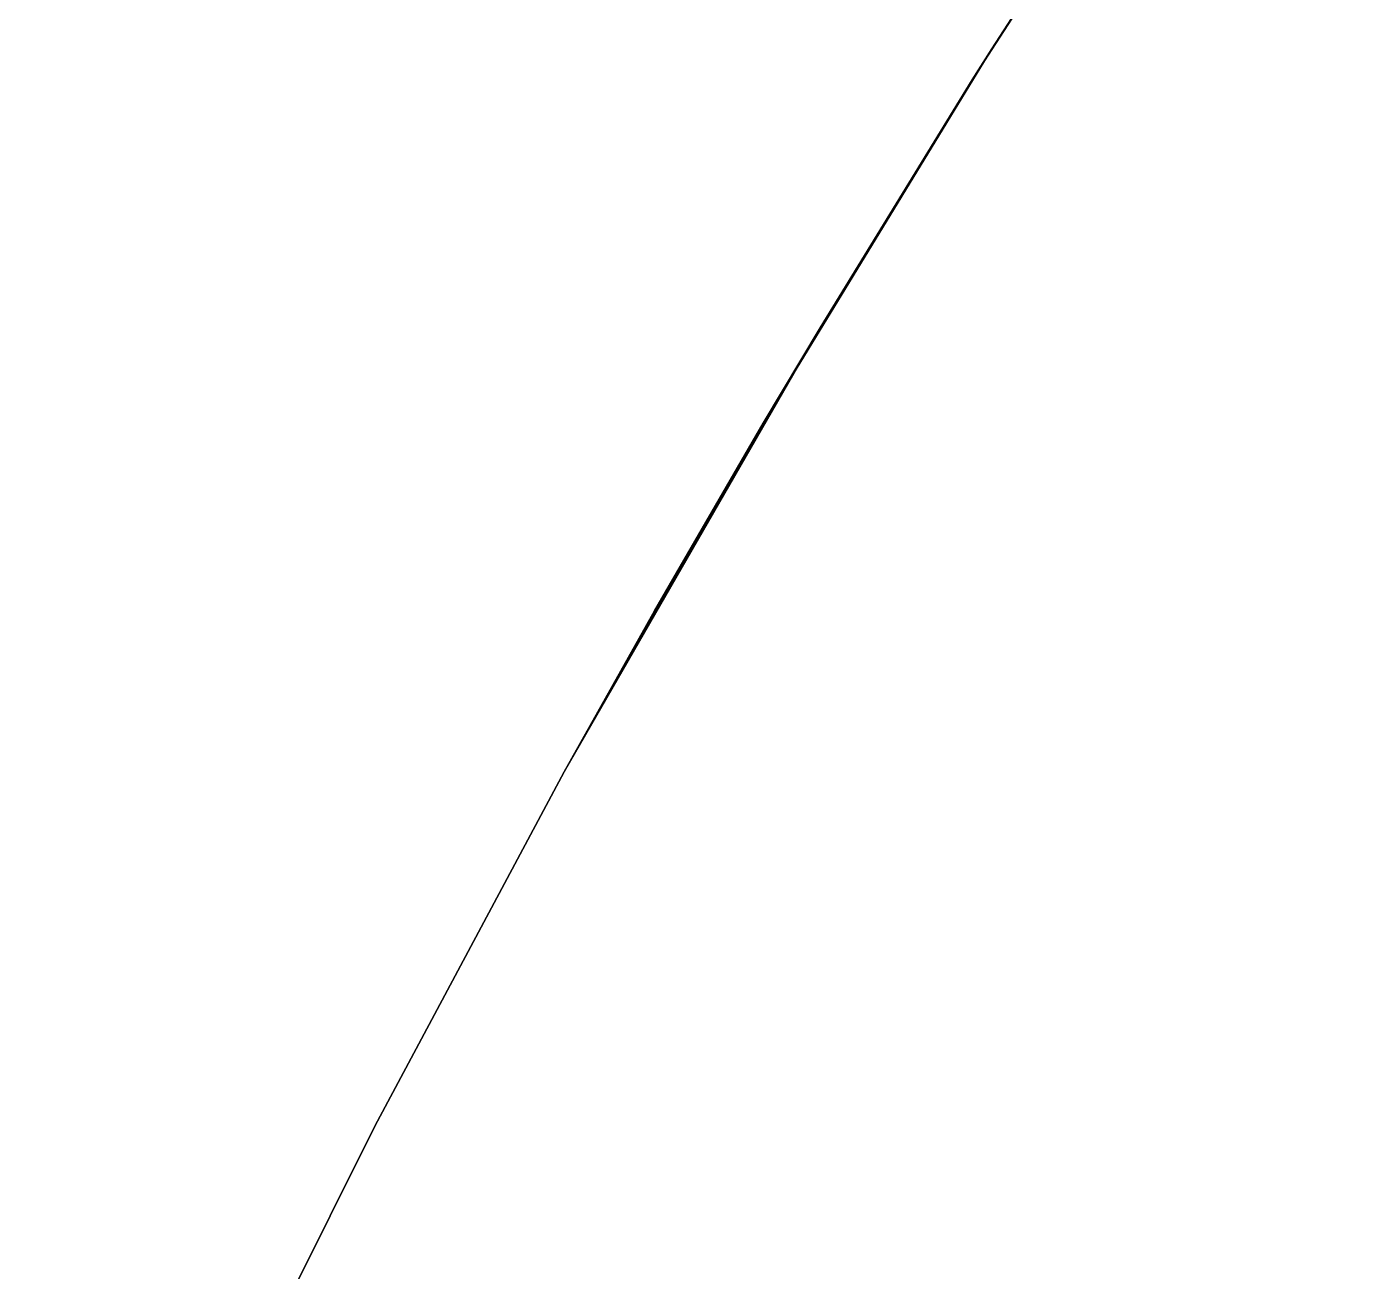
# Model space of a CAD drawing. Header units: metres. Extents: x -17.5 to 17.5, y -17.5 to 17.5.
# Drawn here: x -15.974 to -14.353, y 7.853 to 9.372 of the extents above; entities that cross this region are included whole.
import ezdxf

# ---------------------------------------------------------------- set-up
doc = ezdxf.new("R2010")
doc.units = ezdxf.units.M

msp = doc.modelspace()

# ---------------------------------------------------------------- meshes
at = {"layer": '10', "color": 1}
mesh = msp.add_polyface(dxfattribs=at)
corners = [(-14.5534, 9.7184, -20), (-14.8199, 9.307, -20), (-14.5534, 9.7184, -19.5), (-14.8199, 9.307, -19.5), (-14.5534, 9.7184, -19), (-14.8199, 9.307, -19), (-14.5534, 9.7184, -18.5), (-14.8199, 9.307, -18.5), (-14.5534, 9.7184, -18), (-14.8199, 9.307, -18), (-14.5534, 9.7184, -17.5), (-14.8199, 9.307, -17.5), (-14.5534, 9.7184, -17), (-14.8199, 9.307, -17), (-14.5534, 9.7184, -16.5), (-14.8199, 9.307, -16.5), (-14.5534, 9.7184, -16), (-14.5784, 9.6809, -15.5), (-14.5784, 9.6809, -15), (-14.3534, 10.0115, -15), (-14.5784, 9.6809, -14.5), (-14.3534, 10.0115, -14.5), (-14.5784, 9.6809, -14), (-14.3534, 10.0115, -14), (-14.5784, 9.6809, -13.5), (-14.3534, 10.0115, -13.5), (-14.5784, 9.6809, -13), (-14.3534, 10.0115, -13), (-14.5784, 9.6809, -12.5), (-14.3534, 10.0115, -12.5), (-14.5784, 9.6809, -12), (-14.3534, 10.0115, -12), (-14.5784, 9.6809, -11.5), (-14.3534, 10.0115, -11.5), (-14.5784, 9.6809, -11), (-14.3534, 10.0115, -11), (-14.5784, 9.6809, -10.5), (-14.3534, 10.0115, -10.5), (-14.5784, 9.6809, -10), (-14.3534, 10.0115, -10), (-14.5784, 9.6809, -9.5), (-14.3534, 10.0115, -9.5), (-14.5784, 9.6809, -9), (-14.3534, 10.0115, -9), (-14.5784, 9.6809, -8.5), (-14.3534, 10.0115, -8.5), (-14.5784, 9.6809, -8), (-14.3534, 10.0115, -8), (-14.5784, 9.6809, -7.5), (-14.3534, 10.0115, -7.5), (-14.5784, 9.6809, -7), (-14.3534, 10.0115, -7), (-14.5784, 9.6809, -6.5), (-14.3534, 10.0115, -6.5), (-14.5784, 9.6809, -6), (-14.3534, 10.0115, -6), (-14.5784, 9.6809, -5.5), (-14.3534, 10.0115, -5.5), (-14.5784, 9.6809, -5), (-14.3534, 10.0115, -5), (-14.5784, 9.6809, -4.5), (-14.3534, 10.0115, -4.5), (-14.5784, 9.6809, -4), (-14.3534, 10.0115, -4), (-14.5784, 9.6809, -3.5), (-14.3534, 10.0115, -3.5), (-14.5784, 9.6809, -3), (-14.3534, 10.0115, -3), (-14.5784, 9.6809, -2.5), (-14.3534, 10.0115, -2.5), (-14.5784, 9.6809, -2), (-14.3534, 10.0115, -2), (-14.5784, 9.6809, 5.5), (-14.7959, 9.3451, 5.5), (-14.5784, 9.6809, 6), (-14.7959, 9.3451, 6), (-14.5784, 9.6809, 6.5), (-14.7959, 9.3451, 6.5), (-14.5784, 9.6809, 7), (-14.7959, 9.3451, 7), (-14.5784, 9.6809, 7.5), (-14.7959, 9.3451, 7.5), (-14.5784, 9.6809, 8), (-14.7959, 9.3451, 8), (-14.5784, 9.6809, 8.5), (-14.7959, 9.3451, 8.5), (-14.5784, 9.6809, 9), (-14.7959, 9.3451, 9), (-14.5784, 9.6809, 9.5), (-14.7959, 9.3451, 9.5), (-14.5784, 9.6809, 10), (-14.7959, 9.3451, 10), (-14.5784, 9.6809, 10.5), (-14.7959, 9.3451, 10.5), (-14.5784, 9.6809, 11), (-14.7959, 9.3451, 11), (-14.5784, 9.6809, 11.5), (-14.7959, 9.3451, 11.5), (-14.5784, 9.6809, 12), (-14.7959, 9.3451, 12), (-14.5784, 9.6809, 12.5), (-14.7959, 9.3451, 12.5), (-14.5784, 9.6809, 13), (-14.7959, 9.3451, 13), (-14.5784, 9.6809, 13.5), (-14.7959, 9.3451, 13.5), (-14.5784, 9.6809, 14), (-14.7959, 9.3451, 14), (-14.5784, 9.6809, 14.5), (-14.7959, 9.3451, 14.5), (-14.5784, 9.6809, 15), (-14.7959, 9.3451, 15), (-14.5784, 9.6809, 15.5), (-14.5534, 9.7184, 16), (-14.8199, 9.307, 16), (-14.5534, 9.7184, 16.5), (-14.8199, 9.307, 16.5), (-14.5534, 9.7184, 17), (-14.8199, 9.307, 17), (-14.5534, 9.7184, 17.5), (-14.8199, 9.307, 17.5), (-14.5534, 9.7184, 18), (-14.8199, 9.307, 18), (-14.5534, 9.7184, 18.5), (-14.8199, 9.307, 18.5), (-14.5534, 9.7184, 19), (-14.8199, 9.307, 19), (-14.5534, 9.7184, 19.5), (-14.8199, 9.307, 19.5), (-14.5534, 9.7184, 20), (-14.7959, 9.3451, 15.5)]
mesh.append_faces([[corners[k] for k in face] for face in [(0, 1, 2), (2, 3, 4), (4, 5, 6), (6, 7, 8), (8, 9, 10), (10, 11, 12), (12, 13, 14), (14, 15, 16), (17, 18, 19), (18, 20, 21), (20, 22, 23), (22, 24, 25), (24, 26, 27), (26, 28, 29), (28, 30, 31), (30, 32, 33), (32, 34, 35), (34, 36, 37), (36, 38, 39), (38, 40, 41), (40, 42, 43), (42, 44, 45), (44, 46, 47), (46, 48, 49), (48, 50, 51), (50, 52, 53), (52, 54, 55), (54, 56, 57), (56, 58, 59), (58, 60, 61), (60, 62, 63), (62, 64, 65), (64, 66, 67), (66, 68, 69), (68, 70, 71), (72, 73, 74), (74, 75, 76), (76, 77, 78), (78, 79, 80), (80, 81, 82), (82, 83, 84), (84, 85, 86), (86, 87, 88), (88, 89, 90), (90, 91, 92), (92, 93, 94), (94, 95, 96), (96, 97, 98), (98, 99, 100), (100, 101, 102), (102, 103, 104), (104, 105, 106), (106, 107, 108), (108, 109, 110), (110, 111, 112), (113, 114, 115), (115, 116, 117), (117, 118, 119), (119, 120, 121), (121, 122, 123), (123, 124, 125), (125, 126, 127), (127, 128, 129), (112, 130, 113)]], dxfattribs={"color": 1})
mesh = msp.add_polyface(dxfattribs=at)
corners = [(-14.8199, 9.307, -20), (-14.8199, 9.307, -19.5), (-14.5534, 9.7184, -19.5), (-14.8199, 9.307, -19), (-14.5534, 9.7184, -19), (-14.8199, 9.307, -18.5), (-14.5534, 9.7184, -18.5), (-14.8199, 9.307, -18), (-14.5534, 9.7184, -18), (-14.8199, 9.307, -17.5), (-14.5534, 9.7184, -17.5), (-14.8199, 9.307, -17), (-14.5534, 9.7184, -17), (-14.8199, 9.307, -16.5), (-14.5534, 9.7184, -16.5), (-14.8199, 9.307, -16), (-14.5534, 9.7184, -16), (-14.7959, 9.3451, -15.5), (-14.7959, 9.3451, -15), (-14.5784, 9.6809, -15), (-14.7959, 9.3451, -14.5), (-14.5784, 9.6809, -14.5), (-14.7959, 9.3451, -14), (-14.5784, 9.6809, -14), (-14.7959, 9.3451, -13.5), (-14.5784, 9.6809, -13.5), (-14.7959, 9.3451, -13), (-14.5784, 9.6809, -13), (-14.7959, 9.3451, -12.5), (-14.5784, 9.6809, -12.5), (-14.7959, 9.3451, -12), (-14.5784, 9.6809, -12), (-14.7959, 9.3451, -11.5), (-14.5784, 9.6809, -11.5), (-14.7959, 9.3451, -11), (-14.5784, 9.6809, -11), (-14.7959, 9.3451, -10.5), (-14.5784, 9.6809, -10.5), (-14.7959, 9.3451, -10), (-14.5784, 9.6809, -10), (-14.7959, 9.3451, -9.5), (-14.5784, 9.6809, -9.5), (-14.7959, 9.3451, -9), (-14.5784, 9.6809, -9), (-14.7959, 9.3451, -8.5), (-14.5784, 9.6809, -8.5), (-14.7959, 9.3451, -8), (-14.5784, 9.6809, -8), (-14.7959, 9.3451, -7.5), (-14.5784, 9.6809, -7.5), (-14.7959, 9.3451, -7), (-14.5784, 9.6809, -7), (-14.7959, 9.3451, -6.5), (-14.5784, 9.6809, -6.5), (-14.7959, 9.3451, -6), (-14.5784, 9.6809, -6), (-14.7959, 9.3451, -5.5), (-14.5784, 9.6809, -5.5), (-14.7959, 9.3451, -5), (-14.5784, 9.6809, -5), (-14.7959, 9.3451, -4.5), (-14.5784, 9.6809, -4.5), (-14.7959, 9.3451, -4), (-14.5784, 9.6809, -4), (-14.7959, 9.3451, -3.5), (-14.5784, 9.6809, -3.5), (-14.7959, 9.3451, -3), (-14.5784, 9.6809, -3), (-14.7959, 9.3451, -2.5), (-14.5784, 9.6809, -2.5), (-14.7959, 9.3451, -2), (-14.5784, 9.6809, -2), (-14.7959, 9.3451, -1.5), (-14.5784, 9.6809, -1.5), (-14.7959, 9.3451, -1), (-14.5784, 9.6809, -1), (-14.7959, 9.3451, -0.5), (-14.5784, 9.6809, -0.5), (-14.7959, 9.3451), (-14.5784, 9.6809), (-14.7959, 9.3451, 0.5), (-14.5784, 9.6809, 0.5), (-14.7959, 9.3451, 1), (-14.5784, 9.6809, 1), (-14.7959, 9.3451, 1.5), (-14.5784, 9.6809, 1.5), (-14.7959, 9.3451, 2), (-14.5784, 9.6809, 2), (-14.7959, 9.3451, 2.5), (-14.5784, 9.6809, 2.5), (-14.7959, 9.3451, 3), (-14.5784, 9.6809, 3), (-14.7959, 9.3451, 3.5), (-14.5784, 9.6809, 3.5), (-14.7959, 9.3451, 4), (-14.5784, 9.6809, 4), (-14.7959, 9.3451, 4.5), (-14.5784, 9.6809, 4.5), (-14.7959, 9.3451, 12.5), (-15.0056, 9.0045, 12.5), (-14.7959, 9.3451, 13), (-15.0056, 9.0045, 13), (-14.7959, 9.3451, 13.5), (-15.0056, 9.0045, 13.5), (-14.7959, 9.3451, 14), (-15.0056, 9.0045, 14), (-14.7959, 9.3451, 14.5), (-15.0056, 9.0045, 14.5), (-14.7959, 9.3451, 15), (-15.0056, 9.0045, 15), (-14.7959, 9.3451, 15.5), (-14.8199, 9.307, 16), (-14.8199, 9.307, 16.5), (-14.5534, 9.7184, 16.5), (-14.8199, 9.307, 17), (-14.5534, 9.7184, 17), (-14.8199, 9.307, 17.5), (-14.5534, 9.7184, 17.5), (-14.8199, 9.307, 18), (-14.5534, 9.7184, 18), (-14.8199, 9.307, 18.5), (-14.5534, 9.7184, 18.5), (-14.8199, 9.307, 19), (-14.5534, 9.7184, 19), (-14.8199, 9.307, 19.5), (-14.5534, 9.7184, 19.5), (-14.8199, 9.307, 20), (-14.5534, 9.7184, 20), (-14.5784, 9.6809, -15.5), (-14.5534, 9.7184, 16)]
mesh.append_faces([[corners[k] for k in face] for face in [(0, 1, 2), (1, 3, 4), (3, 5, 6), (5, 7, 8), (7, 9, 10), (9, 11, 12), (11, 13, 14), (13, 15, 16), (17, 18, 19), (18, 20, 21), (20, 22, 23), (22, 24, 25), (24, 26, 27), (26, 28, 29), (28, 30, 31), (30, 32, 33), (32, 34, 35), (34, 36, 37), (36, 38, 39), (38, 40, 41), (40, 42, 43), (42, 44, 45), (44, 46, 47), (46, 48, 49), (48, 50, 51), (50, 52, 53), (52, 54, 55), (54, 56, 57), (56, 58, 59), (58, 60, 61), (60, 62, 63), (62, 64, 65), (64, 66, 67), (66, 68, 69), (68, 70, 71), (70, 72, 73), (72, 74, 75), (74, 76, 77), (76, 78, 79), (78, 80, 81), (80, 82, 83), (82, 84, 85), (84, 86, 87), (86, 88, 89), (88, 90, 91), (90, 92, 93), (92, 94, 95), (94, 96, 97), (98, 99, 100), (100, 101, 102), (102, 103, 104), (104, 105, 106), (106, 107, 108), (108, 109, 110), (111, 112, 113), (112, 114, 115), (114, 116, 117), (116, 118, 119), (118, 120, 121), (120, 122, 123), (122, 124, 125), (124, 126, 127), (15, 17, 128), (110, 111, 129)]], dxfattribs={"color": 1})
mesh = msp.add_polyface(dxfattribs=at)
corners = [(-14.5784, 9.6809, -15.5), (-14.7959, 9.3451, -15.5), (-14.5784, 9.6809, -15), (-14.7959, 9.3451, -15), (-14.5784, 9.6809, -14.5), (-14.7959, 9.3451, -14.5), (-14.5784, 9.6809, -14), (-14.7959, 9.3451, -14), (-14.5784, 9.6809, -13.5), (-14.7959, 9.3451, -13.5), (-14.5784, 9.6809, -13), (-14.7959, 9.3451, -13), (-14.5784, 9.6809, -12.5), (-14.7959, 9.3451, -12.5), (-14.5784, 9.6809, -12), (-14.7959, 9.3451, -12), (-14.5784, 9.6809, -11.5), (-14.7959, 9.3451, -11.5), (-14.5784, 9.6809, -11), (-14.7959, 9.3451, 4.5), (-14.7959, 9.3451, 5), (-14.5784, 9.6809, 5), (-14.7959, 9.3451, 5.5), (-14.5784, 9.6809, 5.5), (-14.7959, 9.3451, 6), (-14.5784, 9.6809, 6), (-14.7959, 9.3451, 6.5), (-14.5784, 9.6809, 6.5), (-14.7959, 9.3451, 7), (-14.5784, 9.6809, 7), (-14.7959, 9.3451, 7.5), (-14.5784, 9.6809, 7.5), (-14.7959, 9.3451, 8), (-14.5784, 9.6809, 8), (-14.7959, 9.3451, 8.5), (-14.5784, 9.6809, 8.5), (-14.7959, 9.3451, 9), (-14.5784, 9.6809, 9), (-14.7959, 9.3451, 9.5), (-14.5784, 9.6809, 9.5), (-14.7959, 9.3451, 10), (-14.5784, 9.6809, 10), (-14.7959, 9.3451, 10.5), (-14.5784, 9.6809, 10.5), (-14.7959, 9.3451, 11), (-14.5784, 9.6809, 11), (-14.7959, 9.3451, 11.5), (-14.5784, 9.6809, 11.5), (-14.7959, 9.3451, 12), (-14.5784, 9.6809, 12), (-14.7959, 9.3451, 12.5), (-14.5784, 9.6809, 12.5), (-14.7959, 9.3451, 13), (-14.5784, 9.6809, 13), (-14.7959, 9.3451, 13.5), (-14.5784, 9.6809, 13.5), (-14.7959, 9.3451, 14), (-14.5784, 9.6809, 14), (-14.7959, 9.3451, 14.5), (-14.5784, 9.6809, 14.5), (-14.7959, 9.3451, 15), (-14.5784, 9.6809, 15), (-14.7959, 9.3451, 15.5), (-14.5784, 9.6809, 15.5), (-14.5534, 9.7184, -16), (-14.8199, 9.307, -16)]
mesh.append_faces([[corners[k] for k in face] for face in [(0, 1, 2), (2, 3, 4), (4, 5, 6), (6, 7, 8), (8, 9, 10), (10, 11, 12), (12, 13, 14), (14, 15, 16), (16, 17, 18), (19, 20, 21), (20, 22, 23), (22, 24, 25), (24, 26, 27), (26, 28, 29), (28, 30, 31), (30, 32, 33), (32, 34, 35), (34, 36, 37), (36, 38, 39), (38, 40, 41), (40, 42, 43), (42, 44, 45), (44, 46, 47), (46, 48, 49), (48, 50, 51), (50, 52, 53), (52, 54, 55), (54, 56, 57), (56, 58, 59), (58, 60, 61), (60, 62, 63), (64, 65, 0)]], dxfattribs={"color": 1})
mesh = msp.add_polyface(dxfattribs=at)
corners = [(-14.5784, 9.6809, -11), (-14.7959, 9.3451, -11), (-14.5784, 9.6809, -10.5), (-14.7959, 9.3451, -10.5), (-14.5784, 9.6809, -10), (-14.7959, 9.3451, -10), (-14.5784, 9.6809, -9.5), (-14.7959, 9.3451, -9.5), (-14.5784, 9.6809, -9), (-14.7959, 9.3451, -9), (-14.5784, 9.6809, -8.5), (-14.7959, 9.3451, -8.5), (-14.5784, 9.6809, -8), (-14.7959, 9.3451, -8), (-14.5784, 9.6809, -7.5), (-14.7959, 9.3451, -7.5), (-14.5784, 9.6809, -7), (-14.7959, 9.3451, -7), (-14.5784, 9.6809, -6.5), (-14.7959, 9.3451, -6.5), (-14.5784, 9.6809, -6), (-14.7959, 9.3451, -6), (-14.5784, 9.6809, -5.5), (-14.7959, 9.3451, -5.5), (-14.5784, 9.6809, -5), (-14.7959, 9.3451, -5), (-14.5784, 9.6809, -4.5), (-14.7959, 9.3451, -4.5), (-14.5784, 9.6809, -4), (-14.7959, 9.3451, -4), (-14.5784, 9.6809, -3.5), (-14.7959, 9.3451, -3.5), (-14.5784, 9.6809, -3), (-14.7959, 9.3451, -3), (-14.5784, 9.6809, -2.5), (-14.7959, 9.3451, -2.5), (-14.5784, 9.6809, -2), (-14.7959, 9.3451, -2), (-14.5784, 9.6809, -1.5), (-14.7959, 9.3451, -1.5), (-14.5784, 9.6809, -1), (-14.7959, 9.3451, -1), (-14.5784, 9.6809, -0.5), (-14.7959, 9.3451, -0.5), (-14.5784, 9.6809), (-14.7959, 9.3451), (-14.5784, 9.6809, 0.5), (-14.7959, 9.3451, 0.5), (-14.5784, 9.6809, 1), (-14.7959, 9.3451, 1), (-14.5784, 9.6809, 1.5), (-14.7959, 9.3451, 1.5), (-14.5784, 9.6809, 2), (-14.7959, 9.3451, 2), (-14.5784, 9.6809, 2.5), (-14.7959, 9.3451, 2.5), (-14.5784, 9.6809, 3), (-14.7959, 9.3451, 3), (-14.5784, 9.6809, 3.5), (-14.7959, 9.3451, 3.5), (-14.5784, 9.6809, 4), (-14.7959, 9.3451, 4), (-14.5784, 9.6809, 4.5), (-14.7959, 9.3451, 4.5), (-14.5784, 9.6809, 5), (-14.7959, 9.3451, 5), (-14.5784, 9.6809, 5.5)]
mesh.append_faces([[corners[k] for k in face] for face in [(0, 1, 2), (2, 3, 4), (4, 5, 6), (6, 7, 8), (8, 9, 10), (10, 11, 12), (12, 13, 14), (14, 15, 16), (16, 17, 18), (18, 19, 20), (20, 21, 22), (22, 23, 24), (24, 25, 26), (26, 27, 28), (28, 29, 30), (30, 31, 32), (32, 33, 34), (34, 35, 36), (36, 37, 38), (38, 39, 40), (40, 41, 42), (42, 43, 44), (44, 45, 46), (46, 47, 48), (48, 49, 50), (50, 51, 52), (52, 53, 54), (54, 55, 56), (56, 57, 58), (58, 59, 60), (60, 61, 62), (62, 63, 64), (64, 65, 66)]], dxfattribs={"color": 1})
mesh = msp.add_polyface(dxfattribs=at)
corners = [(-15.0748, 8.8883, -20), (-15.0748, 8.8883, -19.5), (-14.8199, 9.307, -19.5), (-15.0748, 8.8883, -19), (-14.8199, 9.307, -19), (-15.0748, 8.8883, -18.5), (-14.8199, 9.307, -18.5), (-15.0748, 8.8883, -18), (-14.8199, 9.307, -18), (-15.0748, 8.8883, -17.5), (-14.8199, 9.307, -17.5), (-15.0748, 8.8883, -17), (-14.8199, 9.307, -17), (-15.0748, 8.8883, -16.5), (-14.8199, 9.307, -16.5), (-15.0748, 8.8883, -16), (-14.8199, 9.307, -16), (-15.0056, 9.0045, -15.5), (-15.0056, 9.0045, -15), (-14.7959, 9.3451, -15), (-15.0056, 9.0045, -14.5), (-14.7959, 9.3451, -14.5), (-15.0056, 9.0045, -14), (-14.7959, 9.3451, -14), (-15.0056, 9.0045, -13.5), (-14.7959, 9.3451, -13.5), (-15.0056, 9.0045, -13), (-14.7959, 9.3451, -13), (-15.0056, 9.0045, -12.5), (-14.7959, 9.3451, -12.5), (-15.0056, 9.0045, -12), (-14.7959, 9.3451, -12), (-15.0056, 9.0045, 11.5), (-15.2075, 8.6592, 11.5), (-15.0056, 9.0045, 12), (-15.2075, 8.6592, 12), (-15.0056, 9.0045, 12.5), (-15.2075, 8.6592, 12.5), (-15.0056, 9.0045, 13), (-15.2075, 8.6592, 13), (-15.0056, 9.0045, 13.5), (-15.2075, 8.6592, 13.5), (-15.0056, 9.0045, 14), (-15.2075, 8.6592, 14), (-15.0056, 9.0045, 14.5), (-15.2075, 8.6592, 14.5), (-15.0056, 9.0045, 15), (-15.2075, 8.6592, 15), (-15.0056, 9.0045, 15.5), (-15.0748, 8.8883, 16), (-15.0748, 8.8883, 16.5), (-14.8199, 9.307, 16.5), (-15.0748, 8.8883, 17), (-14.8199, 9.307, 17), (-15.0748, 8.8883, 17.5), (-14.8199, 9.307, 17.5), (-15.0748, 8.8883, 18), (-14.8199, 9.307, 18), (-15.0748, 8.8883, 18.5), (-14.8199, 9.307, 18.5), (-15.0748, 8.8883, 19), (-14.8199, 9.307, 19), (-15.0748, 8.8883, 19.5), (-14.8199, 9.307, 19.5), (-15.0748, 8.8883, 20), (-14.8199, 9.307, 20), (-14.7959, 9.3451, -15.5), (-14.8199, 9.307, 16)]
mesh.append_faces([[corners[k] for k in face] for face in [(0, 1, 2), (1, 3, 4), (3, 5, 6), (5, 7, 8), (7, 9, 10), (9, 11, 12), (11, 13, 14), (13, 15, 16), (17, 18, 19), (18, 20, 21), (20, 22, 23), (22, 24, 25), (24, 26, 27), (26, 28, 29), (28, 30, 31), (32, 33, 34), (34, 35, 36), (36, 37, 38), (38, 39, 40), (40, 41, 42), (42, 43, 44), (44, 45, 46), (46, 47, 48), (49, 50, 51), (50, 52, 53), (52, 54, 55), (54, 56, 57), (56, 58, 59), (58, 60, 61), (60, 62, 63), (62, 64, 65), (15, 17, 66), (48, 49, 67)]], dxfattribs={"color": 1})
mesh = msp.add_polyface(dxfattribs=at)
corners = [(-14.8199, 9.307, -20), (-15.0748, 8.8883, -20), (-14.8199, 9.307, -19.5), (-15.0748, 8.8883, -19.5), (-14.8199, 9.307, -19), (-15.0748, 8.8883, -19), (-14.8199, 9.307, -18.5), (-15.0748, 8.8883, -18.5), (-14.8199, 9.307, -18), (-15.0748, 8.8883, -18), (-14.8199, 9.307, -17.5), (-15.0748, 8.8883, -17.5), (-14.8199, 9.307, -17), (-15.0748, 8.8883, -17), (-14.8199, 9.307, -16.5), (-15.0748, 8.8883, -16.5), (-14.8199, 9.307, -16), (-15.0056, 9.0045, -12), (-15.0056, 9.0045, -11.5), (-14.7959, 9.3451, -11.5), (-15.0056, 9.0045, -11), (-14.7959, 9.3451, -11), (-15.0056, 9.0045, -10.5), (-14.7959, 9.3451, -10.5), (-15.0056, 9.0045, -10), (-14.7959, 9.3451, -10), (-15.0056, 9.0045, -9.5), (-14.7959, 9.3451, -9.5), (-15.0056, 9.0045, -9), (-14.7959, 9.3451, -9), (-15.0056, 9.0045, -8.5), (-14.7959, 9.3451, -8.5), (-15.0056, 9.0045, -8), (-14.7959, 9.3451, -8), (-15.0056, 9.0045, -7.5), (-14.7959, 9.3451, -7.5), (-15.0056, 9.0045, -7), (-14.7959, 9.3451, -7), (-15.0056, 9.0045, -6.5), (-14.7959, 9.3451, -6.5), (-15.0056, 9.0045, -6), (-14.7959, 9.3451, -6), (-15.0056, 9.0045, -5.5), (-14.7959, 9.3451, -5.5), (-15.0056, 9.0045, -5), (-14.7959, 9.3451, -5), (-15.0056, 9.0045, -4.5), (-14.7959, 9.3451, -4.5), (-15.0056, 9.0045, -4), (-14.7959, 9.3451, -4), (-15.0056, 9.0045, -3.5), (-14.7959, 9.3451, -3.5), (-15.0056, 9.0045, -3), (-14.7959, 9.3451, -3), (-15.0056, 9.0045, -2.5), (-14.7959, 9.3451, -2.5), (-15.0056, 9.0045, -2), (-14.7959, 9.3451, -2), (-15.0056, 9.0045, -1.5), (-14.7959, 9.3451, -1.5), (-15.0056, 9.0045, -1), (-14.7959, 9.3451, -1), (-15.0056, 9.0045, -0.5), (-14.7959, 9.3451, -0.5), (-15.0056, 9.0045), (-14.7959, 9.3451), (-15.0056, 9.0045, 0.5), (-14.7959, 9.3451, 0.5), (-15.0056, 9.0045, 1), (-14.7959, 9.3451, 1), (-15.0056, 9.0045, 1.5), (-14.7959, 9.3451, 1.5), (-15.0056, 9.0045, 2), (-14.7959, 9.3451, 2), (-15.0056, 9.0045, 2.5), (-14.7959, 9.3451, 2.5), (-15.0056, 9.0045, 3), (-14.7959, 9.3451, 3), (-15.0056, 9.0045, 3.5), (-14.7959, 9.3451, 3.5), (-15.0056, 9.0045, 4), (-14.7959, 9.3451, 4), (-15.0056, 9.0045, 4.5), (-14.7959, 9.3451, 4.5), (-15.0056, 9.0045, 5), (-14.7959, 9.3451, 5), (-15.0056, 9.0045, 5.5), (-14.7959, 9.3451, 5.5), (-15.0056, 9.0045, 6), (-14.7959, 9.3451, 6), (-15.0056, 9.0045, 6.5), (-14.7959, 9.3451, 6.5), (-15.0056, 9.0045, 7), (-14.7959, 9.3451, 7), (-15.0056, 9.0045, 7.5), (-14.7959, 9.3451, 7.5), (-15.0056, 9.0045, 8), (-14.7959, 9.3451, 8), (-15.0056, 9.0045, 8.5), (-14.7959, 9.3451, 8.5), (-15.0056, 9.0045, 9), (-14.7959, 9.3451, 9), (-15.0056, 9.0045, 9.5), (-14.7959, 9.3451, 9.5), (-15.0056, 9.0045, 10), (-14.7959, 9.3451, 10), (-15.0056, 9.0045, 10.5), (-14.7959, 9.3451, 10.5), (-15.0056, 9.0045, 11), (-14.7959, 9.3451, 11), (-15.0056, 9.0045, 11.5), (-14.7959, 9.3451, 11.5), (-15.0056, 9.0045, 12), (-14.7959, 9.3451, 12), (-15.0056, 9.0045, 12.5), (-14.7959, 9.3451, 12.5), (-15.0056, 9.0045, 13), (-14.7959, 9.3451, 13), (-15.0056, 9.0045, 13.5), (-14.7959, 9.3451, 13.5), (-15.0056, 9.0045, 14), (-14.7959, 9.3451, 14), (-15.0056, 9.0045, 14.5), (-14.7959, 9.3451, 14.5), (-15.0056, 9.0045, 15), (-14.7959, 9.3451, 15), (-15.0056, 9.0045, 15.5), (-14.7959, 9.3451, 15.5), (-14.8199, 9.307, 16), (-15.0748, 8.8883, 16), (-14.8199, 9.307, 16.5)]
mesh.append_faces([[corners[k] for k in face] for face in [(0, 1, 2), (2, 3, 4), (4, 5, 6), (6, 7, 8), (8, 9, 10), (10, 11, 12), (12, 13, 14), (14, 15, 16), (17, 18, 19), (18, 20, 21), (20, 22, 23), (22, 24, 25), (24, 26, 27), (26, 28, 29), (28, 30, 31), (30, 32, 33), (32, 34, 35), (34, 36, 37), (36, 38, 39), (38, 40, 41), (40, 42, 43), (42, 44, 45), (44, 46, 47), (46, 48, 49), (48, 50, 51), (50, 52, 53), (52, 54, 55), (54, 56, 57), (56, 58, 59), (58, 60, 61), (60, 62, 63), (62, 64, 65), (64, 66, 67), (66, 68, 69), (68, 70, 71), (70, 72, 73), (72, 74, 75), (74, 76, 77), (76, 78, 79), (78, 80, 81), (80, 82, 83), (82, 84, 85), (84, 86, 87), (86, 88, 89), (88, 90, 91), (90, 92, 93), (92, 94, 95), (94, 96, 97), (96, 98, 99), (98, 100, 101), (100, 102, 103), (102, 104, 105), (104, 106, 107), (106, 108, 109), (108, 110, 111), (110, 112, 113), (112, 114, 115), (114, 116, 117), (116, 118, 119), (118, 120, 121), (120, 122, 123), (122, 124, 125), (124, 126, 127), (128, 129, 130)]], dxfattribs={"color": 1})
mesh = msp.add_polyface(dxfattribs=at)
corners = [(-14.7959, 9.3451, -15.5), (-15.0056, 9.0045, -15.5), (-14.7959, 9.3451, -15), (-15.0056, 9.0045, -15), (-14.7959, 9.3451, -14.5), (-15.0056, 9.0045, -14.5), (-14.7959, 9.3451, -14), (-15.0056, 9.0045, -14), (-14.7959, 9.3451, -13.5), (-15.0056, 9.0045, -13.5), (-14.7959, 9.3451, -13), (-15.0056, 9.0045, -13), (-14.7959, 9.3451, -12.5), (-15.0056, 9.0045, -12.5), (-14.7959, 9.3451, -12), (-15.0056, 9.0045, -12), (-14.7959, 9.3451, -11.5), (-15.0056, 9.0045, -11.5), (-14.7959, 9.3451, -11), (-15.0056, 9.0045, -11), (-14.7959, 9.3451, -10.5), (-15.0056, 9.0045, -10.5), (-14.7959, 9.3451, -10), (-15.0056, 9.0045, -10), (-14.7959, 9.3451, -9.5), (-15.0056, 9.0045, -9.5), (-14.7959, 9.3451, -9), (-15.0056, 9.0045, -9), (-14.7959, 9.3451, -8.5), (-15.0056, 9.0045, -8.5), (-14.7959, 9.3451, -8), (-15.0056, 9.0045, -8), (-14.7959, 9.3451, -7.5), (-15.0056, 9.0045, -7.5), (-14.7959, 9.3451, -7), (-15.0056, 9.0045, -7), (-14.7959, 9.3451, -6.5), (-15.0056, 9.0045, -6.5), (-14.7959, 9.3451, -6), (-15.0056, 9.0045, -6), (-14.7959, 9.3451, -5.5), (-15.0056, 9.0045, -5.5), (-14.7959, 9.3451, -5), (-15.0056, 9.0045, -5), (-14.7959, 9.3451, -4.5), (-15.0056, 9.0045, -4.5), (-14.7959, 9.3451, -4), (-14.8199, 9.307, 16.5), (-15.0748, 8.8883, 16.5), (-14.8199, 9.307, 17), (-15.0748, 8.8883, 17), (-14.8199, 9.307, 17.5), (-15.0748, 8.8883, 17.5), (-14.8199, 9.307, 18), (-15.0748, 8.8883, 18), (-14.8199, 9.307, 18.5), (-15.0748, 8.8883, 18.5), (-14.8199, 9.307, 19), (-15.0748, 8.8883, 19), (-14.8199, 9.307, 19.5), (-15.0748, 8.8883, 19.5), (-14.8199, 9.307, 20), (-14.8199, 9.307, -16), (-15.0748, 8.8883, -16), (-14.7959, 9.3451, 15.5), (-15.0056, 9.0045, 15.5), (-14.8199, 9.307, 16)]
mesh.append_faces([[corners[k] for k in face] for face in [(0, 1, 2), (2, 3, 4), (4, 5, 6), (6, 7, 8), (8, 9, 10), (10, 11, 12), (12, 13, 14), (14, 15, 16), (16, 17, 18), (18, 19, 20), (20, 21, 22), (22, 23, 24), (24, 25, 26), (26, 27, 28), (28, 29, 30), (30, 31, 32), (32, 33, 34), (34, 35, 36), (36, 37, 38), (38, 39, 40), (40, 41, 42), (42, 43, 44), (44, 45, 46), (47, 48, 49), (49, 50, 51), (51, 52, 53), (53, 54, 55), (55, 56, 57), (57, 58, 59), (59, 60, 61), (62, 63, 0), (64, 65, 66)]], dxfattribs={"color": 1})
mesh = msp.add_polyface(dxfattribs=at)
corners = [(-14.7959, 9.3451, -4), (-15.0056, 9.0045, -4), (-14.7959, 9.3451, -3.5), (-15.0056, 9.0045, -3.5), (-14.7959, 9.3451, -3), (-15.0056, 9.0045, -3), (-14.7959, 9.3451, -2.5), (-15.0056, 9.0045, -2.5), (-14.7959, 9.3451, -2), (-15.0056, 9.0045, -2), (-14.7959, 9.3451, -1.5), (-15.0056, 9.0045, -1.5), (-14.7959, 9.3451, -1), (-15.0056, 9.0045, -1), (-14.7959, 9.3451, -0.5), (-15.0056, 9.0045, -0.5), (-14.7959, 9.3451), (-15.0056, 9.0045), (-14.7959, 9.3451, 0.5), (-15.0056, 9.0045, 0.5), (-14.7959, 9.3451, 1), (-15.0056, 9.0045, 1), (-14.7959, 9.3451, 1.5), (-15.0056, 9.0045, 1.5), (-14.7959, 9.3451, 2), (-15.0056, 9.0045, 2), (-14.7959, 9.3451, 2.5), (-15.0056, 9.0045, 2.5), (-14.7959, 9.3451, 3), (-15.0056, 9.0045, 3), (-14.7959, 9.3451, 3.5), (-15.0056, 9.0045, 3.5), (-14.7959, 9.3451, 4), (-15.0056, 9.0045, 4), (-14.7959, 9.3451, 4.5), (-15.0056, 9.0045, 4.5), (-14.7959, 9.3451, 5), (-15.0056, 9.0045, 5), (-14.7959, 9.3451, 5.5), (-15.0056, 9.0045, 5.5), (-14.7959, 9.3451, 6), (-15.0056, 9.0045, 6), (-14.7959, 9.3451, 6.5), (-15.0056, 9.0045, 6.5), (-14.7959, 9.3451, 7), (-15.0056, 9.0045, 7), (-14.7959, 9.3451, 7.5), (-15.0056, 9.0045, 7.5), (-14.7959, 9.3451, 8), (-15.0056, 9.0045, 8), (-14.7959, 9.3451, 8.5), (-15.0056, 9.0045, 8.5), (-14.7959, 9.3451, 9), (-15.0056, 9.0045, 9), (-14.7959, 9.3451, 9.5), (-15.0056, 9.0045, 9.5), (-14.7959, 9.3451, 10), (-15.0056, 9.0045, 10), (-14.7959, 9.3451, 10.5), (-15.0056, 9.0045, 10.5), (-14.7959, 9.3451, 11), (-15.0056, 9.0045, 11), (-14.7959, 9.3451, 11.5), (-15.0056, 9.0045, 11.5), (-14.7959, 9.3451, 12), (-15.0056, 9.0045, 12), (-14.7959, 9.3451, 12.5)]
mesh.append_faces([[corners[k] for k in face] for face in [(0, 1, 2), (2, 3, 4), (4, 5, 6), (6, 7, 8), (8, 9, 10), (10, 11, 12), (12, 13, 14), (14, 15, 16), (16, 17, 18), (18, 19, 20), (20, 21, 22), (22, 23, 24), (24, 25, 26), (26, 27, 28), (28, 29, 30), (30, 31, 32), (32, 33, 34), (34, 35, 36), (36, 37, 38), (38, 39, 40), (40, 41, 42), (42, 43, 44), (44, 45, 46), (46, 47, 48), (48, 49, 50), (50, 51, 52), (52, 53, 54), (54, 55, 56), (56, 57, 58), (58, 59, 60), (60, 61, 62), (62, 63, 64), (64, 65, 66)]], dxfattribs={"color": 1})
mesh = msp.add_polyface(dxfattribs=at)
corners = [(-15.3178, 8.4626, -20), (-15.3178, 8.4626, -19.5), (-15.0748, 8.8883, -19.5), (-15.0748, 8.8883, -20), (-15.3178, 8.4626, -19), (-15.0748, 8.8883, -19), (-15.3178, 8.4626, -18.5), (-15.0748, 8.8883, -18.5), (-15.3178, 8.4626, -18), (-15.0748, 8.8883, -18), (-15.3178, 8.4626, -17.5), (-15.0748, 8.8883, -17.5), (-15.3178, 8.4626, -17), (-15.0748, 8.8883, -17), (-15.3178, 8.4626, -16.5), (-15.0748, 8.8883, -16.5), (-15.3178, 8.4626, -16), (-15.0748, 8.8883, -16), (-15.5488, 8.0303, -16.5), (-15.3178, 8.4626, 16), (-15.3178, 8.4626, 16.5), (-15.0748, 8.8883, 16.5), (-15.5488, 8.0303, 16), (-15.3178, 8.4626, 17), (-15.0748, 8.8883, 17), (-15.5488, 8.0303, 16.5), (-15.3178, 8.4626, 17.5), (-15.0748, 8.8883, 17.5), (-15.5488, 8.0303, 17), (-15.3178, 8.4626, 18), (-15.0748, 8.8883, 18), (-15.5488, 8.0303, 17.5), (-15.3178, 8.4626, 18.5), (-15.0748, 8.8883, 18.5), (-15.5488, 8.0303, 18), (-15.3178, 8.4626, 19), (-15.0748, 8.8883, 19), (-15.5488, 8.0303, 18.5), (-15.3178, 8.4626, 19.5), (-15.0748, 8.8883, 19.5), (-15.5488, 8.0303, 19), (-15.3178, 8.4626, 20), (-15.0748, 8.8883, 20), (-15.5488, 8.0303, 19.5), (-15.2075, 8.6592, -15.5), (-15.0056, 9.0045, -15.5), (-15.2075, 8.6592, 15.5), (-15.0748, 8.8883, 16)]
mesh.append_faces([[corners[k] for k in face] for face in [(0, 1, 2), (3, 0, 2), (1, 4, 5), (2, 1, 5), (4, 6, 7), (5, 4, 7), (6, 8, 9), (7, 6, 9), (8, 10, 11), (9, 8, 11), (10, 12, 13), (12, 14, 15), (14, 16, 17), (14, 18, 16), (19, 20, 21), (19, 22, 20), (20, 23, 24), (20, 25, 23), (23, 26, 27), (23, 28, 26), (26, 29, 30), (26, 31, 29), (29, 32, 33), (29, 34, 32), (32, 35, 36), (32, 37, 35), (35, 38, 39), (35, 40, 38), (38, 41, 42), (38, 43, 41), (16, 44, 45), (46, 19, 47)]], dxfattribs={"color": 1})
mesh = msp.add_polyface(dxfattribs=at)
corners = [(-15.0748, 8.8883, -17.5), (-15.3178, 8.4626, -17.5), (-15.0748, 8.8883, -17), (-15.3178, 8.4626, -17), (-15.0748, 8.8883, -16.5), (-15.3178, 8.4626, -16.5), (-15.0748, 8.8883, -16), (-15.2075, 8.6592, -15.5), (-15.2075, 8.6592, -15), (-15.0056, 9.0045, -15), (-15.2075, 8.6592, -14.5), (-15.0056, 9.0045, -14.5), (-15.2075, 8.6592, -14), (-15.0056, 9.0045, -14), (-15.2075, 8.6592, -13.5), (-15.0056, 9.0045, -13.5), (-15.2075, 8.6592, -13), (-15.0056, 9.0045, -13), (-15.2075, 8.6592, -12.5), (-15.0056, 9.0045, -12.5), (-15.2075, 8.6592, -12), (-15.0056, 9.0045, -12), (-15.2075, 8.6592, -11.5), (-15.0056, 9.0045, -11.5), (-15.2075, 8.6592, -11), (-15.0056, 9.0045, -11), (-15.2075, 8.6592, -10.5), (-15.0056, 9.0045, -10.5), (-15.2075, 8.6592, -10), (-15.0056, 9.0045, -10), (-15.2075, 8.6592, -9.5), (-15.0056, 9.0045, -9.5), (-15.2075, 8.6592, -9), (-15.0056, 9.0045, -9), (-15.2075, 8.6592, -8.5), (-15.0056, 9.0045, -8.5), (-15.2075, 8.6592, -8), (-15.0056, 9.0045, -8), (-15.2075, 8.6592, -7.5), (-15.0056, 9.0045, -7.5), (-15.2075, 8.6592, -7), (-15.0056, 9.0045, -7), (-15.2075, 8.6592, -6.5), (-15.0056, 9.0045, -6.5), (-15.2075, 8.6592, -6), (-15.0056, 9.0045, -6), (-15.2075, 8.6592, -5.5), (-15.0056, 9.0045, -5.5), (-15.2075, 8.6592, -5), (-15.0056, 9.0045, -5), (-15.2075, 8.6592, -4.5), (-15.0056, 9.0045, -4.5), (-15.0748, 8.8883, 16), (-15.3178, 8.4626, 16), (-15.0748, 8.8883, 16.5), (-15.3178, 8.4626, 16.5), (-15.0748, 8.8883, 17), (-15.3178, 8.4626, 17), (-15.0748, 8.8883, 17.5), (-15.3178, 8.4626, 17.5), (-15.0748, 8.8883, 18), (-15.3178, 8.4626, 18), (-15.0748, 8.8883, 18.5), (-15.3178, 8.4626, 18.5), (-15.0748, 8.8883, 19), (-15.3178, 8.4626, 19), (-15.0748, 8.8883, 19.5), (-15.3178, 8.4626, 19.5), (-15.0748, 8.8883, 20)]
mesh.append_faces([[corners[k] for k in face] for face in [(0, 1, 2), (2, 3, 4), (4, 5, 6), (7, 8, 9), (8, 10, 11), (10, 12, 13), (12, 14, 15), (14, 16, 17), (16, 18, 19), (18, 20, 21), (20, 22, 23), (22, 24, 25), (24, 26, 27), (26, 28, 29), (28, 30, 31), (30, 32, 33), (32, 34, 35), (34, 36, 37), (36, 38, 39), (38, 40, 41), (40, 42, 43), (42, 44, 45), (44, 46, 47), (46, 48, 49), (48, 50, 51), (52, 53, 54), (54, 55, 56), (56, 57, 58), (58, 59, 60), (60, 61, 62), (62, 63, 64), (64, 65, 66), (66, 67, 68)]], dxfattribs={"color": 1})
mesh = msp.add_polyface(dxfattribs=at)
corners = [(-15.0056, 9.0045, -15.5), (-15.2075, 8.6592, -15.5), (-15.0056, 9.0045, -15), (-15.2075, 8.6592, -15), (-15.0056, 9.0045, -14.5), (-15.2075, 8.6592, -14.5), (-15.0056, 9.0045, -14), (-15.2075, 8.6592, -14), (-15.0056, 9.0045, -13.5), (-15.2075, 8.6592, -13.5), (-15.0056, 9.0045, -13), (-15.2075, 8.6592, -13), (-15.0056, 9.0045, -12.5), (-15.2075, 8.6592, -12.5), (-15.0056, 9.0045, -12), (-15.2075, 8.6592, -12), (-15.0056, 9.0045, -11.5), (-15.2075, 8.6592, -11.5), (-15.0056, 9.0045, -11), (-15.2075, 8.6592, -11), (-15.0056, 9.0045, -10.5), (-15.2075, 8.6592, -10.5), (-15.0056, 9.0045, -10), (-15.2075, 8.6592, -10), (-15.0056, 9.0045, -9.5), (-15.2075, 8.6592, -9.5), (-15.0056, 9.0045, -9), (-15.2075, 8.6592, -9), (-15.0056, 9.0045, -8.5), (-15.2075, 8.6592, -8.5), (-15.0056, 9.0045, -8), (-15.2075, 8.6592, -8), (-15.0056, 9.0045, -7.5), (-15.2075, 8.6592, -7.5), (-15.0056, 9.0045, -7), (-15.2075, 8.6592, -7), (-15.0056, 9.0045, -6.5), (-15.2075, 8.6592, -6.5), (-15.0056, 9.0045, -6), (-15.2075, 8.6592, -6), (-15.0056, 9.0045, -5.5), (-15.2075, 8.6592, -5.5), (-15.0056, 9.0045, -5), (-15.2075, 8.6592, -5), (-15.0056, 9.0045, -4.5), (-15.2075, 8.6592, -4.5), (-15.2075, 8.6592, -4), (-15.0056, 9.0045, -4), (-15.2075, 8.6592, -3.5), (-15.0056, 9.0045, -3.5), (-15.2075, 8.6592, -3), (-15.0056, 9.0045, -3), (-15.2075, 8.6592, -2.5), (-15.0056, 9.0045, -2.5), (-15.2075, 8.6592, -2), (-15.0056, 9.0045, -2), (-15.2075, 8.6592, -1.5), (-15.0056, 9.0045, -1.5), (-15.2075, 8.6592, -1), (-15.0056, 9.0045, -1), (-15.2075, 8.6592, -0.5), (-15.0056, 9.0045, -0.5), (-15.2075, 8.6592), (-15.0056, 9.0045), (-15.2075, 8.6592, 0.5), (-15.0056, 9.0045, 0.5), (-15.2075, 8.6592, 1), (-15.0056, 9.0045, 1), (-15.2075, 8.6592, 1.5), (-15.0056, 9.0045, 1.5), (-15.2075, 8.6592, 2), (-15.0056, 9.0045, 2), (-15.2075, 8.6592, 2.5), (-15.0056, 9.0045, 2.5), (-15.2075, 8.6592, 3), (-15.0056, 9.0045, 3), (-15.2075, 8.6592, 3.5), (-15.0056, 9.0045, 3.5), (-15.2075, 8.6592, 4), (-15.0056, 9.0045, 4), (-15.2075, 8.6592, 4.5), (-15.0056, 9.0045, 4.5), (-15.2075, 8.6592, 5), (-15.0056, 9.0045, 5), (-15.2075, 8.6592, 5.5), (-15.0056, 9.0045, 5.5), (-15.2075, 8.6592, 6), (-15.0056, 9.0045, 6), (-15.2075, 8.6592, 6.5), (-15.0056, 9.0045, 6.5), (-15.2075, 8.6592, 7), (-15.0056, 9.0045, 7), (-15.2075, 8.6592, 7.5), (-15.0056, 9.0045, 7.5), (-15.2075, 8.6592, 8), (-15.0056, 9.0045, 8), (-15.2075, 8.6592, 8.5), (-15.0056, 9.0045, 8.5), (-15.2075, 8.6592, 9), (-15.0056, 9.0045, 9), (-15.2075, 8.6592, 9.5), (-15.0056, 9.0045, 9.5), (-15.2075, 8.6592, 10), (-15.0056, 9.0045, 10), (-15.2075, 8.6592, 10.5), (-15.0056, 9.0045, 10.5), (-15.2075, 8.6592, 11), (-15.0056, 9.0045, 11), (-15.2075, 8.6592, 11.5), (-15.0056, 9.0045, 11.5), (-15.2075, 8.6592, 12), (-15.0056, 9.0045, 12), (-15.2075, 8.6592, 12.5), (-15.0056, 9.0045, 12.5), (-15.2075, 8.6592, 13), (-15.0056, 9.0045, 13), (-15.2075, 8.6592, 13.5), (-15.0056, 9.0045, 13.5), (-15.2075, 8.6592, 14), (-15.0056, 9.0045, 14), (-15.2075, 8.6592, 14.5), (-15.0056, 9.0045, 14.5), (-15.2075, 8.6592, 15), (-15.0056, 9.0045, 15), (-15.2075, 8.6592, 15.5), (-15.0056, 9.0045, 15.5), (-15.0748, 8.8883, -16), (-15.3178, 8.4626, -16), (-15.0748, 8.8883, 16)]
mesh.append_faces([[corners[k] for k in face] for face in [(0, 1, 2), (2, 3, 4), (4, 5, 6), (6, 7, 8), (8, 9, 10), (10, 11, 12), (12, 13, 14), (14, 15, 16), (16, 17, 18), (18, 19, 20), (20, 21, 22), (22, 23, 24), (24, 25, 26), (26, 27, 28), (28, 29, 30), (30, 31, 32), (32, 33, 34), (34, 35, 36), (36, 37, 38), (38, 39, 40), (40, 41, 42), (42, 43, 44), (45, 46, 47), (46, 48, 49), (48, 50, 51), (50, 52, 53), (52, 54, 55), (54, 56, 57), (56, 58, 59), (58, 60, 61), (60, 62, 63), (62, 64, 65), (64, 66, 67), (66, 68, 69), (68, 70, 71), (70, 72, 73), (72, 74, 75), (74, 76, 77), (76, 78, 79), (78, 80, 81), (80, 82, 83), (82, 84, 85), (84, 86, 87), (86, 88, 89), (88, 90, 91), (90, 92, 93), (92, 94, 95), (94, 96, 97), (96, 98, 99), (98, 100, 101), (100, 102, 103), (102, 104, 105), (104, 106, 107), (106, 108, 109), (108, 110, 111), (110, 112, 113), (112, 114, 115), (114, 116, 117), (116, 118, 119), (118, 120, 121), (120, 122, 123), (122, 124, 125), (126, 127, 0), (125, 124, 128)]], dxfattribs={"color": 1})
mesh = msp.add_polyface(dxfattribs=at)
corners = [(-15.0056, 9.0045, -4.5), (-15.2075, 8.6592, -4.5), (-15.0056, 9.0045, -4), (-15.2075, 8.6592, -4), (-15.0056, 9.0045, -3.5), (-15.2075, 8.6592, -3.5), (-15.0056, 9.0045, -3), (-15.2075, 8.6592, -3), (-15.0056, 9.0045, -2.5), (-15.2075, 8.6592, -2.5), (-15.0056, 9.0045, -2), (-15.2075, 8.6592, -2), (-15.0056, 9.0045, -1.5), (-15.2075, 8.6592, -1.5), (-15.0056, 9.0045, -1), (-15.2075, 8.6592, -1), (-15.0056, 9.0045, -0.5), (-15.2075, 8.6592, -0.5), (-15.0056, 9.0045), (-15.2075, 8.6592), (-15.0056, 9.0045, 0.5), (-15.2075, 8.6592, 0.5), (-15.0056, 9.0045, 1), (-15.2075, 8.6592, 1), (-15.0056, 9.0045, 1.5), (-15.2075, 8.6592, 1.5), (-15.0056, 9.0045, 2), (-15.2075, 8.6592, 2), (-15.0056, 9.0045, 2.5), (-15.2075, 8.6592, 2.5), (-15.0056, 9.0045, 3), (-15.2075, 8.6592, 3), (-15.0056, 9.0045, 3.5), (-15.2075, 8.6592, 3.5), (-15.0056, 9.0045, 4), (-15.2075, 8.6592, 4), (-15.0056, 9.0045, 4.5), (-15.2075, 8.6592, 4.5), (-15.0056, 9.0045, 5), (-15.2075, 8.6592, 5), (-15.0056, 9.0045, 5.5), (-15.2075, 8.6592, 5.5), (-15.0056, 9.0045, 6), (-15.2075, 8.6592, 6), (-15.0056, 9.0045, 6.5), (-15.2075, 8.6592, 6.5), (-15.0056, 9.0045, 7), (-15.2075, 8.6592, 7), (-15.0056, 9.0045, 7.5), (-15.2075, 8.6592, 7.5), (-15.0056, 9.0045, 8), (-15.2075, 8.6592, 8), (-15.0056, 9.0045, 8.5), (-15.2075, 8.6592, 8.5), (-15.0056, 9.0045, 9), (-15.2075, 8.6592, 9), (-15.0056, 9.0045, 9.5), (-15.2075, 8.6592, 9.5), (-15.0056, 9.0045, 10), (-15.2075, 8.6592, 10), (-15.0056, 9.0045, 10.5), (-15.2075, 8.6592, 10.5), (-15.0056, 9.0045, 11), (-15.2075, 8.6592, 11), (-15.0056, 9.0045, 11.5)]
mesh.append_faces([[corners[k] for k in face] for face in [(0, 1, 2), (2, 3, 4), (4, 5, 6), (6, 7, 8), (8, 9, 10), (10, 11, 12), (12, 13, 14), (14, 15, 16), (16, 17, 18), (18, 19, 20), (20, 21, 22), (22, 23, 24), (24, 25, 26), (26, 27, 28), (28, 29, 30), (30, 31, 32), (32, 33, 34), (34, 35, 36), (36, 37, 38), (38, 39, 40), (40, 41, 42), (42, 43, 44), (44, 45, 46), (46, 47, 48), (48, 49, 50), (50, 51, 52), (52, 53, 54), (54, 55, 56), (56, 57, 58), (58, 59, 60), (60, 61, 62), (62, 63, 64)]], dxfattribs={"color": 1})
mesh = msp.add_polyface(dxfattribs=at)
corners = [(-15.5488, 8.0303, -20), (-15.5488, 8.0303, -19.5), (-15.3178, 8.4626, -19.5), (-15.3178, 8.4626, -20), (-15.7676, 7.5917, -20), (-15.7676, 7.5917, -19.5), (-15.5488, 8.0303, -19), (-15.3178, 8.4626, -19), (-15.7676, 7.5917, -19), (-15.5488, 8.0303, -18.5), (-15.3178, 8.4626, -18.5), (-15.7676, 7.5917, -18.5), (-15.5488, 8.0303, -18), (-15.3178, 8.4626, -18), (-15.7676, 7.5917, -18), (-15.5488, 8.0303, -17.5), (-15.3178, 8.4626, -17.5), (-15.7676, 7.5917, -17.5), (-15.5488, 8.0303, -17), (-15.3178, 8.4626, -17), (-15.7676, 7.5917, -17), (-15.5488, 8.0303, -16.5), (-15.3178, 8.4626, -16.5), (-15.7676, 7.5917, -16.5), (-15.5488, 8.0303, -16), (-15.3178, 8.4626, -16), (-15.7676, 7.5917, -16), (-15.974, 7.1471, -16.5), (-15.5488, 8.0303, 16), (-15.5488, 8.0303, 16.5), (-15.3178, 8.4626, 16.5), (-15.7676, 7.5917, 16), (-15.7676, 7.5917, 16.5), (-15.974, 7.1471, 16), (-15.5488, 8.0303, 17), (-15.3178, 8.4626, 17), (-15.7676, 7.5917, 17), (-15.974, 7.1471, 16.5), (-15.5488, 8.0303, 17.5), (-15.3178, 8.4626, 17.5), (-15.7676, 7.5917, 17.5), (-15.974, 7.1471, 17), (-15.5488, 8.0303, 18), (-15.3178, 8.4626, 18), (-15.7676, 7.5917, 18), (-15.974, 7.1471, 17.5), (-15.5488, 8.0303, 18.5), (-15.3178, 8.4626, 18.5), (-15.7676, 7.5917, 18.5), (-15.974, 7.1471, 18), (-15.5488, 8.0303, 19), (-15.3178, 8.4626, 19), (-15.7676, 7.5917, 19), (-15.974, 7.1471, 18.5), (-15.5488, 8.0303, 19.5), (-15.3178, 8.4626, 19.5), (-15.7676, 7.5917, 19.5), (-15.974, 7.1471, 19), (-15.5488, 8.0303, 20), (-15.3178, 8.4626, 20), (-15.7676, 7.5917, 20), (-15.974, 7.1471, 19.5)]
mesh.append_faces([[corners[k] for k in face] for face in [(0, 1, 2), (3, 0, 2), (4, 5, 1), (0, 4, 1), (1, 6, 7), (2, 1, 7), (5, 8, 6), (1, 5, 6), (6, 9, 10), (7, 6, 10), (8, 11, 9), (6, 8, 9), (9, 12, 13), (10, 9, 13), (11, 14, 12), (9, 11, 12), (12, 15, 16), (13, 12, 16), (14, 17, 15), (12, 14, 15), (15, 18, 19), (16, 15, 19), (17, 20, 18), (15, 17, 18), (18, 21, 22), (19, 18, 22), (20, 23, 21), (18, 20, 21), (21, 24, 25), (23, 26, 24), (21, 23, 24), (23, 27, 26), (28, 29, 30), (31, 32, 29), (28, 31, 29), (31, 33, 32), (29, 34, 35), (32, 36, 34), (29, 32, 34), (32, 37, 36), (34, 38, 39), (36, 40, 38), (34, 36, 38), (36, 41, 40), (38, 42, 43), (40, 44, 42), (38, 40, 42), (40, 45, 44), (42, 46, 47), (44, 48, 46), (42, 44, 46), (44, 49, 48), (46, 50, 51), (48, 52, 50), (46, 48, 50), (48, 53, 52), (50, 54, 55), (52, 56, 54), (50, 52, 54), (52, 57, 56), (54, 58, 59), (56, 60, 58), (54, 56, 58), (56, 61, 60)]], dxfattribs={"color": 1})

doc.saveas('drawing.dxf')
